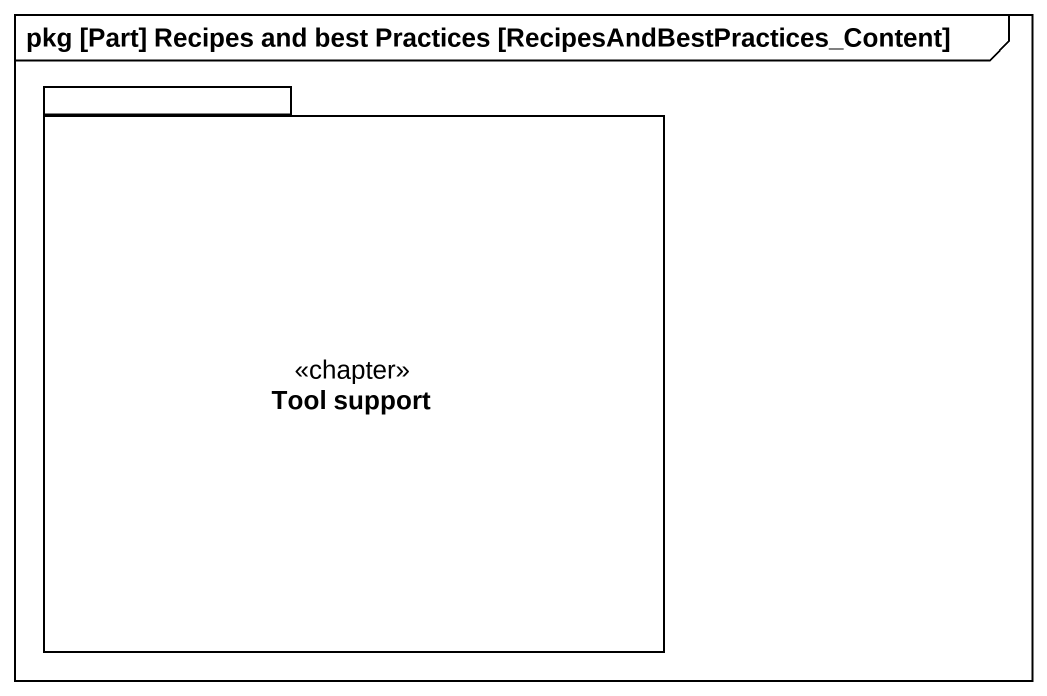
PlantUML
@startuml
mainframe pkg [Part] Recipes and best Practices [RecipesAndBestPractices_Content]
package "Tool support" as Tool_support <<chapter>> {
}
@enduml
